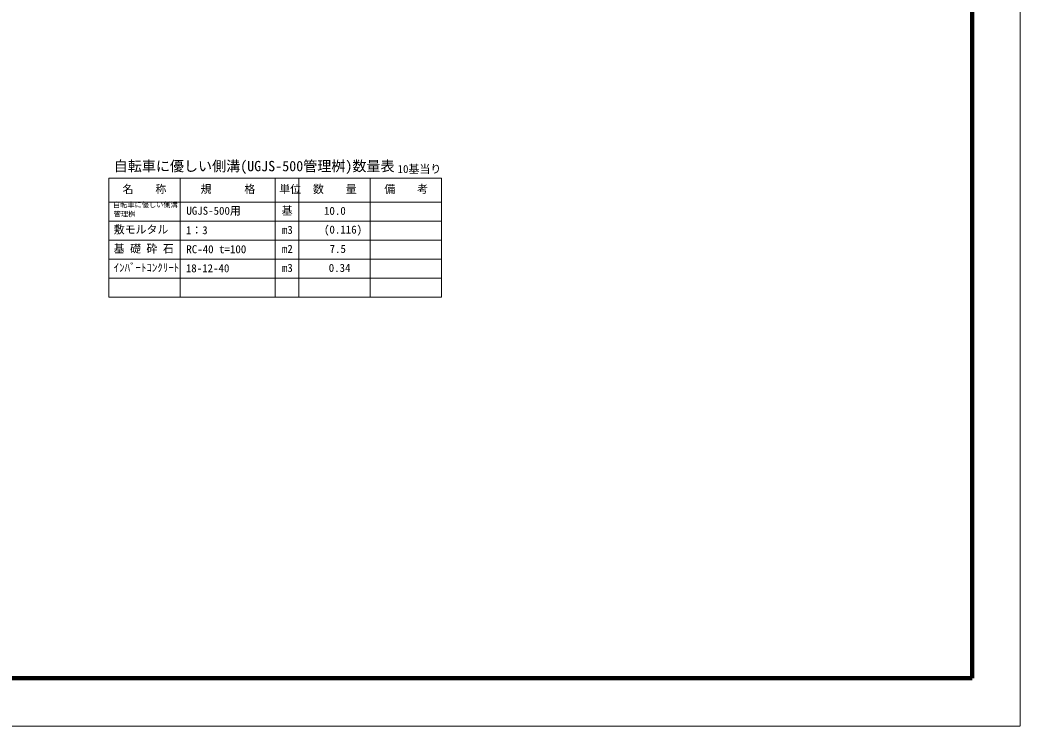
# Model space of a CAD drawing. Units: millimetres on the paper. Extents: x 0 to 841, y 0 to 594.
# Drawn here: x 420.5 to 841, y 0 to 297 of the extents above; entities that cross this region are included whole.
import ezdxf
from ezdxf.enums import TextEntityAlignment as Align

# ---------------------------------------------------------------- set-up
doc = ezdxf.new("R2010")
doc.units = ezdxf.units.MM
for name, color, linetype, lineweight in [('D-BMK-HTXT', 7, 'Continuous', 13), ('D-TTL-LINE（区切線）', 7, 'Continuous', 18), ('D-TTL（外枠）', 2, 'Continuous', 140)]:
    doc.layers.add(name, color=color, linetype=linetype, lineweight=lineweight)
doc.styles.add('ＭＳ ゴシック', font='')
doc.styles.get('ＭＳ ゴシック').set_extended_font_data('MS Gothic')

msp = doc.modelspace()

# ---------------------------------------------------------------- linework, layer by layer
at = {"layer": 'D-BMK-HTXT'}
for p, q in [((457.804, 230.424), (457.804, 180.424)), ((457.804, 230.424), (597.804, 230.424)), ((487.804, 230.424), (487.804, 180.424)), ((527.804, 230.424), (527.804, 180.424)), ((537.804, 230.424), (537.804, 180.424)), ((567.804, 230.424), (567.804, 180.424)), ((597.804, 230.424), (597.804, 180.424)), ((457.804, 220.424), (597.804, 220.424)), ((457.804, 212.424), (597.804, 212.424)), ((457.804, 204.424), (597.804, 204.424)), ((457.804, 196.424), (597.804, 196.424)), ((457.804, 188.424), (597.804, 188.424)), ((457.804, 180.424), (597.804, 180.424))]:
    msp.add_line(p, q, dxfattribs=at)
at = {"layer": 'D-TTL-LINE（区切線）'}
for p, q in [((841, 0), (841, 594)), ((0, 0), (841, 0))]:
    msp.add_line(p, q, dxfattribs=at)
at = {"layer": 'D-TTL（外枠）'}
for p, q in [((820.9, 20.1), (820.9, 573.9)), ((20.1, 20.1), (820.9, 20.1))]:
    msp.add_line(p, q, dxfattribs=at)

# ---------------------------------------------------------------- texts
at = {"layer": 'D-BMK-HTXT', "style": 'ＭＳ ゴシック'}
for s, height, p in [('自転車に優しい側溝(UGJS-500管理桝)数量表', 4.33, (459.927, 232.086)), ('10基当り', 3.367, (579.27, 231.621)), ('名\u3000\u3000称', 3.367, (463.644, 223.143)), ('規\u3000\u3000\u3000格', 3.367, (496.448, 223.161)), ('単位', 3.367, (529.51, 223.126)), ('数\u3000\u3000量', 3.367, (543.697, 223.161)), ('備\u3000\u3000考', 3.367, (573.714, 223.133)), ('自転車に優しい側溝', 2.165, (459.587, 217.527)), ('基', 3.367, (530.522, 214.063)), ('管理桝', 2.165, (459.918, 213.654)), ('UGJS-500用', 3.367, (490.452, 214.062)), ('10.0', 3.367, (548.32, 214.026)), ('敷モルタル', 3.367, (459.909, 206.168)), ('m3', 3.367, (530.628, 206.026)), ('(0.116)', 3.367, (548.32, 206.143)), ('1：3', 3.367, (490.221, 205.874)), ('基 礎 砕 石', 3.367, (459.909, 198.134)), ('RC-40 t=100', 3.367, (490.452, 197.874)), ('m2', 3.367, (530.62, 198.026)), ('7.5', 3.367, (550.686, 198.026)), ('ｲﾝﾊﾞｰﾄｺﾝｸﾘｰﾄ', 3.367, (459.892, 190.098)), ('18-12-40', 3.367, (490.221, 189.874)), ('m3', 3.367, (530.628, 190.026)), ('0.34', 3.367, (550.318, 190.026))]:
    msp.add_text(s, height=height, dxfattribs=at).set_placement(p, align=Align.BOTTOM_LEFT)

doc.saveas('drawing.dxf')
